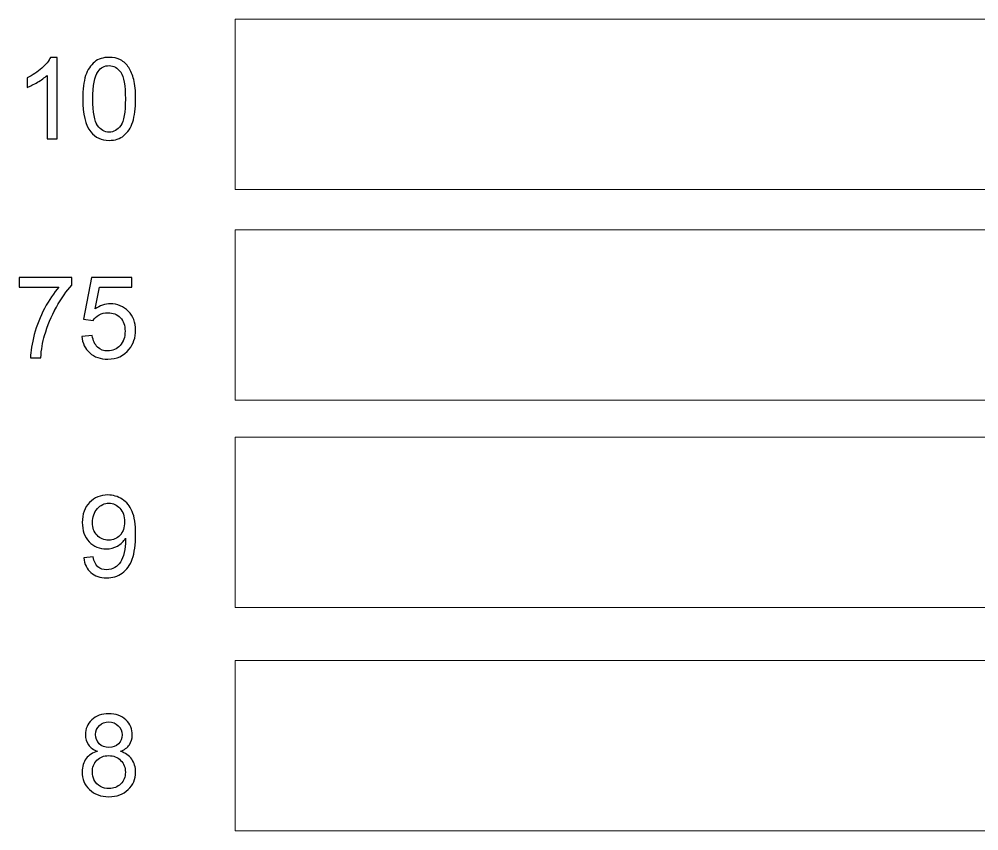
# Model space of a CAD drawing. Header units: millimetres. Extents: x -742 to 1487, y -1115 to 638.
# Drawn here: x 58.6 to 166, y -870 to -779.2 of the extents above; entities that cross this region are included whole.
import ezdxf

# ---------------------------------------------------------------- set-up
doc = ezdxf.new("R2010")
doc.units = ezdxf.units.MM
doc.layers.add('Layer 1', color=7, linetype='CONTINUOUS')

msp = doc.modelspace()

# ---------------------------------------------------------------- linework, layer by layer
at = {"layer": 'Layer 1', "color": 250, "lineweight": 9}
for points in [[(82.801, -798.298), (273.301, -798.298), (273.301, -779.248), (82.801, -779.248), (82.801, -798.298)], [(82.801, -821.848), (268.538, -821.848), (268.538, -802.798), (82.801, -802.798), (82.801, -821.848)], [(82.801, -845.043), (254.251, -845.043), (254.251, -825.993), (82.801, -825.993), (82.801, -845.043)], [(82.801, -870.023), (235.201, -870.023), (235.201, -850.973), (82.801, -850.973), (82.801, -870.023)]]:
    msp.add_lwpolyline(points, close=True, dxfattribs=at)
at = {"layer": 'Layer 1', "color": 250}
for points, knots in [([(62.878, -792.646), (62.878, -792.646), (61.76, -792.646), (61.76, -792.646), (61.76, -792.646), (61.76, -792.646), (61.76, -785.529), (61.76, -785.529), (61.76, -785.529), (61.491, -785.788), (61.138, -786.044), (60.702, -786.3), (60.702, -786.3), (60.266, -786.556), (59.872, -786.749), (59.525, -786.876), (59.525, -786.876), (59.525, -786.876), (59.525, -785.796), (59.525, -785.796), (59.525, -785.796), (60.149, -785.504), (60.696, -785.148), (61.163, -784.729), (61.163, -784.729), (61.631, -784.312), (61.963, -783.908), (62.158, -783.514), (62.158, -783.514), (62.158, -783.514), (62.878, -783.514), (62.878, -783.514), (62.878, -783.514), (62.878, -783.514), (62.878, -792.646), (62.878, -792.646)], [0, 0, 0, 0, 0.1, 0.1, 0.1, 0.1, 0.2, 0.2, 0.2, 0.2, 0.3, 0.3, 0.3, 0.3, 0.4, 0.4, 0.4, 0.4, 0.5, 0.5, 0.5, 0.5, 0.6, 0.6, 0.6, 0.6, 0.7, 0.7, 0.7, 0.7, 0.8, 0.8, 0.8, 0.8, 1, 1, 1, 1]), ([(65.75, -788.158), (65.75, -787.085), (65.86, -786.217), (66.08, -785.561), (66.08, -785.561), (66.303, -784.903), (66.631, -784.397), (67.067, -784.043), (67.067, -784.043), (67.501, -783.69), (68.049, -783.514), (68.709, -783.514), (68.709, -783.514), (69.196, -783.514), (69.624, -783.612), (69.994, -783.808), (69.994, -783.808), (70.362, -784.005), (70.667, -784.289), (70.904, -784.659), (70.904, -784.659), (71.141, -785.028), (71.328, -785.479), (71.463, -786.01), (71.463, -786.01), (71.601, -786.541), (71.668, -787.259), (71.668, -788.158), (71.668, -788.158), (71.668, -789.225), (71.558, -790.089), (71.34, -790.745), (71.34, -790.745), (71.122, -791.403), (70.794, -791.909), (70.358, -792.265), (70.358, -792.265), (69.924, -792.62), (69.374, -792.798), (68.709, -792.798), (68.709, -792.798), (67.835, -792.798), (67.147, -792.487), (66.648, -791.862), (66.648, -791.862), (66.049, -791.1), (65.75, -789.866), (65.75, -788.158)], [0, 0, 0, 0, 0.0769231, 0.0769231, 0.0769231, 0.0769231, 0.1538462, 0.1538462, 0.1538462, 0.1538462, 0.2307692, 0.2307692, 0.2307692, 0.2307692, 0.3076923, 0.3076923, 0.3076923, 0.3076923, 0.3846154, 0.3846154, 0.3846154, 0.3846154, 0.4615385, 0.4615385, 0.4615385, 0.4615385, 0.5384615, 0.5384615, 0.5384615, 0.5384615, 0.6153846, 0.6153846, 0.6153846, 0.6153846, 0.6923077, 0.6923077, 0.6923077, 0.6923077, 0.7692308, 0.7692308, 0.7692308, 0.7692308, 0.8461538, 0.8461538, 0.8461538, 0.8461538, 1, 1, 1, 1]), ([(66.893, -788.162), (66.893, -789.659), (67.067, -790.654), (67.416, -791.145), (67.416, -791.145), (67.765, -791.638), (68.197, -791.884), (68.709, -791.884), (68.709, -791.884), (69.221, -791.884), (69.653, -791.636), (70.003, -791.143), (70.003, -791.143), (70.352, -790.647), (70.525, -789.655), (70.525, -788.162), (70.525, -788.162), (70.525, -786.666), (70.352, -785.671), (70.003, -785.18), (70.003, -785.18), (69.655, -784.687), (69.219, -784.441), (68.697, -784.441), (68.697, -784.441), (68.184, -784.441), (67.774, -784.659), (67.467, -785.093), (67.467, -785.093), (67.084, -785.646), (66.893, -786.67), (66.893, -788.162)], [0, 0, 0, 0, 0.1111111, 0.1111111, 0.1111111, 0.1111111, 0.2222222, 0.2222222, 0.2222222, 0.2222222, 0.3333333, 0.3333333, 0.3333333, 0.3333333, 0.4444444, 0.4444444, 0.4444444, 0.4444444, 0.5555556, 0.5555556, 0.5555556, 0.5555556, 0.6666667, 0.6666667, 0.6666667, 0.6666667, 0.7777778, 0.7777778, 0.7777778, 0.7777778, 1, 1, 1, 1]), ([(58.649, -809.206), (58.649, -809.206), (58.649, -808.139), (58.649, -808.139), (58.649, -808.139), (58.649, -808.139), (64.529, -808.139), (64.529, -808.139), (64.529, -808.139), (64.529, -808.139), (64.529, -809.003), (64.529, -809.003), (64.529, -809.003), (63.951, -809.618), (63.375, -810.438), (62.808, -811.46), (62.808, -811.46), (62.239, -812.482), (61.8, -813.534), (61.489, -814.616), (61.489, -814.616), (61.267, -815.376), (61.123, -816.212), (61.062, -817.118), (61.062, -817.118), (61.062, -817.118), (59.919, -817.118), (59.919, -817.118), (59.919, -817.118), (59.931, -816.402), (60.071, -815.537), (60.34, -814.523), (60.34, -814.523), (60.609, -813.507), (60.992, -812.529), (61.494, -811.587), (61.494, -811.587), (61.995, -810.645), (62.529, -809.851), (63.094, -809.206), (63.094, -809.206), (63.094, -809.206), (58.649, -809.206), (58.649, -809.206)], [0, 0, 0, 0, 0.0833333, 0.0833333, 0.0833333, 0.0833333, 0.1666667, 0.1666667, 0.1666667, 0.1666667, 0.25, 0.25, 0.25, 0.25, 0.3333333, 0.3333333, 0.3333333, 0.3333333, 0.4166667, 0.4166667, 0.4166667, 0.4166667, 0.5, 0.5, 0.5, 0.5, 0.5833333, 0.5833333, 0.5833333, 0.5833333, 0.6666667, 0.6666667, 0.6666667, 0.6666667, 0.75, 0.75, 0.75, 0.75, 0.8333333, 0.8333333, 0.8333333, 0.8333333, 1, 1, 1, 1]), ([(65.649, -814.73), (65.649, -814.73), (66.817, -814.641), (66.817, -814.641), (66.817, -814.641), (66.904, -815.211), (67.105, -815.638), (67.418, -815.926), (67.418, -815.926), (67.731, -816.212), (68.114, -816.356), (68.565, -816.356), (68.565, -816.356), (69.109, -816.356), (69.564, -816.153), (69.935, -815.748), (69.935, -815.748), (70.303, -815.342), (70.487, -814.804), (70.487, -814.135), (70.487, -814.135), (70.487, -813.498), (70.312, -812.997), (69.958, -812.628), (69.958, -812.628), (69.605, -812.26), (69.137, -812.076), (68.555, -812.076), (68.555, -812.076), (68.193, -812.076), (67.869, -812.158), (67.581, -812.324), (67.581, -812.324), (67.295, -812.489), (67.071, -812.702), (66.906, -812.965), (66.906, -812.965), (66.906, -812.965), (65.852, -812.813), (65.852, -812.813), (65.852, -812.813), (65.852, -812.813), (66.728, -808.139), (66.728, -808.139), (66.728, -808.139), (66.728, -808.139), (71.237, -808.139), (71.237, -808.139), (71.237, -808.139), (71.237, -808.139), (71.237, -809.206), (71.237, -809.206), (71.237, -809.206), (71.237, -809.206), (67.619, -809.206), (67.619, -809.206), (67.619, -809.206), (67.619, -809.206), (67.134, -811.659), (67.134, -811.659), (67.134, -811.659), (67.678, -811.276), (68.25, -811.085), (68.847, -811.085), (68.847, -811.085), (69.638, -811.085), (70.307, -811.361), (70.851, -811.911), (70.851, -811.911), (71.395, -812.461), (71.668, -813.168), (71.668, -814.032), (71.668, -814.032), (71.668, -814.855), (71.429, -815.566), (70.951, -816.165), (70.951, -816.165), (70.369, -816.902), (69.573, -817.27), (68.565, -817.27), (68.565, -817.27), (67.74, -817.27), (67.067, -817.037), (66.544, -816.574), (66.544, -816.574), (66.021, -816.11), (65.723, -815.496), (65.649, -814.73)], [0, 0, 0, 0, 0.0434783, 0.0434783, 0.0434783, 0.0434783, 0.0869565, 0.0869565, 0.0869565, 0.0869565, 0.1304348, 0.1304348, 0.1304348, 0.1304348, 0.173913, 0.173913, 0.173913, 0.173913, 0.2173913, 0.2173913, 0.2173913, 0.2173913, 0.2608696, 0.2608696, 0.2608696, 0.2608696, 0.3043478, 0.3043478, 0.3043478, 0.3043478, 0.3478261, 0.3478261, 0.3478261, 0.3478261, 0.3913043, 0.3913043, 0.3913043, 0.3913043, 0.4347826, 0.4347826, 0.4347826, 0.4347826, 0.4782609, 0.4782609, 0.4782609, 0.4782609, 0.5217391, 0.5217391, 0.5217391, 0.5217391, 0.5652174, 0.5652174, 0.5652174, 0.5652174, 0.6086957, 0.6086957, 0.6086957, 0.6086957, 0.6521739, 0.6521739, 0.6521739, 0.6521739, 0.6956522, 0.6956522, 0.6956522, 0.6956522, 0.7391304, 0.7391304, 0.7391304, 0.7391304, 0.7826087, 0.7826087, 0.7826087, 0.7826087, 0.826087, 0.826087, 0.826087, 0.826087, 0.8695652, 0.8695652, 0.8695652, 0.8695652, 0.9130435, 0.9130435, 0.9130435, 0.9130435, 1, 1, 1, 1]), ([(65.864, -839.482), (65.864, -839.482), (66.931, -839.393), (66.931, -839.393), (66.931, -839.393), (67.022, -839.897), (67.196, -840.261), (67.452, -840.487), (67.452, -840.487), (67.708, -840.714), (68.036, -840.828), (68.438, -840.828), (68.438, -840.828), (68.781, -840.828), (69.082, -840.75), (69.342, -840.591), (69.342, -840.591), (69.602, -840.434), (69.814, -840.225), (69.977, -839.96), (69.977, -839.96), (70.14, -839.698), (70.278, -839.342), (70.39, -838.896), (70.39, -838.896), (70.502, -838.449), (70.557, -837.994), (70.557, -837.53), (70.557, -837.53), (70.557, -837.482), (70.555, -837.405), (70.551, -837.306), (70.551, -837.306), (70.329, -837.662), (70.024, -837.952), (69.638, -838.172), (69.638, -838.172), (69.253, -838.394), (68.834, -838.504), (68.385, -838.504), (68.385, -838.504), (67.634, -838.504), (66.999, -838.231), (66.478, -837.685), (66.478, -837.685), (65.96, -837.141), (65.699, -836.421), (65.699, -835.528), (65.699, -835.528), (65.699, -834.605), (65.97, -833.864), (66.514, -833.301), (66.514, -833.301), (67.056, -832.74), (67.736, -832.459), (68.555, -832.459), (68.555, -832.459), (69.143, -832.459), (69.683, -832.618), (70.174, -832.937), (70.174, -832.937), (70.663, -833.255), (71.033, -833.708), (71.287, -834.298), (71.287, -834.298), (71.541, -834.887), (71.668, -835.74), (71.668, -836.855), (71.668, -836.855), (71.668, -838.017), (71.543, -838.942), (71.292, -839.63), (71.292, -839.63), (71.04, -840.32), (70.663, -840.843), (70.166, -841.203), (70.166, -841.203), (69.668, -841.563), (69.086, -841.743), (68.417, -841.743), (68.417, -841.743), (67.706, -841.743), (67.126, -841.546), (66.675, -841.15), (66.675, -841.15), (66.226, -840.754), (65.955, -840.197), (65.864, -839.482)], [0, 0, 0, 0, 0.0434783, 0.0434783, 0.0434783, 0.0434783, 0.0869565, 0.0869565, 0.0869565, 0.0869565, 0.1304348, 0.1304348, 0.1304348, 0.1304348, 0.173913, 0.173913, 0.173913, 0.173913, 0.2173913, 0.2173913, 0.2173913, 0.2173913, 0.2608696, 0.2608696, 0.2608696, 0.2608696, 0.3043478, 0.3043478, 0.3043478, 0.3043478, 0.3478261, 0.3478261, 0.3478261, 0.3478261, 0.3913043, 0.3913043, 0.3913043, 0.3913043, 0.4347826, 0.4347826, 0.4347826, 0.4347826, 0.4782609, 0.4782609, 0.4782609, 0.4782609, 0.5217391, 0.5217391, 0.5217391, 0.5217391, 0.5652174, 0.5652174, 0.5652174, 0.5652174, 0.6086957, 0.6086957, 0.6086957, 0.6086957, 0.6521739, 0.6521739, 0.6521739, 0.6521739, 0.6956522, 0.6956522, 0.6956522, 0.6956522, 0.7391304, 0.7391304, 0.7391304, 0.7391304, 0.7826087, 0.7826087, 0.7826087, 0.7826087, 0.826087, 0.826087, 0.826087, 0.826087, 0.8695652, 0.8695652, 0.8695652, 0.8695652, 0.9130435, 0.9130435, 0.9130435, 0.9130435, 1, 1, 1, 1]), ([(70.424, -835.471), (70.424, -834.832), (70.254, -834.324), (69.916, -833.949), (69.916, -833.949), (69.579, -833.574), (69.169, -833.386), (68.686, -833.386), (68.686, -833.386), (68.186, -833.386), (67.755, -833.587), (67.391, -833.991), (67.391, -833.991), (67.024, -834.396), (66.842, -834.921), (66.842, -835.564), (66.842, -835.564), (66.842, -836.142), (67.016, -836.612), (67.361, -836.972), (67.361, -836.972), (67.708, -837.334), (68.14, -837.513), (68.654, -837.513), (68.654, -837.513), (69.171, -837.513), (69.594, -837.334), (69.926, -836.972), (69.926, -836.972), (70.259, -836.612), (70.424, -836.11), (70.424, -835.471)], [0, 0, 0, 0, 0.1111111, 0.1111111, 0.1111111, 0.1111111, 0.2222222, 0.2222222, 0.2222222, 0.2222222, 0.3333333, 0.3333333, 0.3333333, 0.3333333, 0.4444444, 0.4444444, 0.4444444, 0.4444444, 0.5555556, 0.5555556, 0.5555556, 0.5555556, 0.6666667, 0.6666667, 0.6666667, 0.6666667, 0.7777778, 0.7777778, 0.7777778, 0.7777778, 1, 1, 1, 1]), ([(67.42, -861.133), (66.957, -860.963), (66.614, -860.72), (66.389, -860.407), (66.389, -860.407), (66.167, -860.091), (66.055, -859.714), (66.055, -859.276), (66.055, -859.276), (66.055, -858.614), (66.292, -858.059), (66.766, -857.608), (66.766, -857.608), (67.242, -857.158), (67.873, -856.931), (68.663, -856.931), (68.663, -856.931), (69.454, -856.931), (70.094, -857.162), (70.576, -857.623), (70.576, -857.623), (71.059, -858.085), (71.3, -858.646), (71.3, -859.308), (71.3, -859.308), (71.3, -859.729), (71.19, -860.098), (70.97, -860.409), (70.97, -860.409), (70.75, -860.722), (70.415, -860.963), (69.964, -861.133), (69.964, -861.133), (70.521, -861.315), (70.942, -861.607), (71.232, -862.013), (71.232, -862.013), (71.522, -862.417), (71.668, -862.9), (71.668, -863.463), (71.668, -863.463), (71.668, -864.24), (71.393, -864.892), (70.845, -865.421), (70.845, -865.421), (70.295, -865.95), (69.573, -866.215), (68.678, -866.215), (68.678, -866.215), (67.782, -866.215), (67.06, -865.95), (66.51, -865.419), (66.51, -865.419), (65.962, -864.888), (65.687, -864.225), (65.687, -863.431), (65.687, -863.431), (65.687, -862.841), (65.837, -862.345), (66.138, -861.948), (66.138, -861.948), (66.438, -861.547), (66.866, -861.277), (67.42, -861.133)], [0, 0, 0, 0, 0.0588235, 0.0588235, 0.0588235, 0.0588235, 0.1176471, 0.1176471, 0.1176471, 0.1176471, 0.1764706, 0.1764706, 0.1764706, 0.1764706, 0.2352941, 0.2352941, 0.2352941, 0.2352941, 0.2941176, 0.2941176, 0.2941176, 0.2941176, 0.3529412, 0.3529412, 0.3529412, 0.3529412, 0.4117647, 0.4117647, 0.4117647, 0.4117647, 0.4705882, 0.4705882, 0.4705882, 0.4705882, 0.5294118, 0.5294118, 0.5294118, 0.5294118, 0.5882353, 0.5882353, 0.5882353, 0.5882353, 0.6470588, 0.6470588, 0.6470588, 0.6470588, 0.7058824, 0.7058824, 0.7058824, 0.7058824, 0.7647059, 0.7647059, 0.7647059, 0.7647059, 0.8235294, 0.8235294, 0.8235294, 0.8235294, 0.8823529, 0.8823529, 0.8823529, 0.8823529, 1, 1, 1, 1]), ([(67.198, -859.236), (67.198, -859.668), (67.336, -860.019), (67.609, -860.292), (67.609, -860.292), (67.884, -860.565), (68.244, -860.703), (68.69, -860.703), (68.69, -860.703), (69.124, -860.703), (69.475, -860.567), (69.749, -860.297), (69.749, -860.297), (70.022, -860.026), (70.157, -859.693), (70.157, -859.3), (70.157, -859.3), (70.157, -858.889), (70.017, -858.544), (69.736, -858.265), (69.736, -858.265), (69.456, -857.985), (69.103, -857.845), (68.678, -857.845), (68.678, -857.845), (68.248, -857.845), (67.894, -857.983), (67.615, -858.256), (67.615, -858.256), (67.338, -858.529), (67.198, -858.855), (67.198, -859.236)], [0, 0, 0, 0, 0.1111111, 0.1111111, 0.1111111, 0.1111111, 0.2222222, 0.2222222, 0.2222222, 0.2222222, 0.3333333, 0.3333333, 0.3333333, 0.3333333, 0.4444444, 0.4444444, 0.4444444, 0.4444444, 0.5555556, 0.5555556, 0.5555556, 0.5555556, 0.6666667, 0.6666667, 0.6666667, 0.6666667, 0.7777778, 0.7777778, 0.7777778, 0.7777778, 1, 1, 1, 1]), ([(66.83, -863.44), (66.83, -863.759), (66.904, -864.066), (67.052, -864.365), (67.052, -864.365), (67.2, -864.661), (67.424, -864.892), (67.725, -865.055), (67.725, -865.055), (68.023, -865.218), (68.345, -865.3), (68.686, -865.3), (68.686, -865.3), (69.224, -865.3), (69.664, -865.129), (70.009, -864.786), (70.009, -864.786), (70.354, -864.443), (70.525, -864.007), (70.525, -863.478), (70.525, -863.478), (70.525, -862.94), (70.348, -862.496), (69.994, -862.144), (69.994, -862.144), (69.638, -861.793), (69.19, -861.617), (68.65, -861.617), (68.65, -861.617), (68.121, -861.617), (67.687, -861.791), (67.344, -862.138), (67.344, -862.138), (67.001, -862.485), (66.83, -862.919), (66.83, -863.44)], [0, 0, 0, 0, 0.1, 0.1, 0.1, 0.1, 0.2, 0.2, 0.2, 0.2, 0.3, 0.3, 0.3, 0.3, 0.4, 0.4, 0.4, 0.4, 0.5, 0.5, 0.5, 0.5, 0.6, 0.6, 0.6, 0.6, 0.7, 0.7, 0.7, 0.7, 0.8, 0.8, 0.8, 0.8, 1, 1, 1, 1])]:
    msp.add_open_spline(points, degree=3, knots=knots, dxfattribs=at)
at = {"layer": 'Layer 1', "color": 250, "lineweight": 9}
for points, knots in [([(62.878, -792.646), (62.878, -792.646), (61.76, -792.646), (61.76, -792.646), (61.76, -792.646), (61.76, -792.646), (61.76, -785.529), (61.76, -785.529), (61.76, -785.529), (61.491, -785.788), (61.138, -786.044), (60.702, -786.3), (60.702, -786.3), (60.266, -786.556), (59.872, -786.749), (59.525, -786.876), (59.525, -786.876), (59.525, -786.876), (59.525, -785.796), (59.525, -785.796), (59.525, -785.796), (60.149, -785.504), (60.696, -785.148), (61.163, -784.729), (61.163, -784.729), (61.631, -784.312), (61.963, -783.908), (62.158, -783.514), (62.158, -783.514), (62.158, -783.514), (62.878, -783.514), (62.878, -783.514), (62.878, -783.514), (62.878, -783.514), (62.878, -792.646), (62.878, -792.646)], [0, 0, 0, 0, 0.1, 0.1, 0.1, 0.1, 0.2, 0.2, 0.2, 0.2, 0.3, 0.3, 0.3, 0.3, 0.4, 0.4, 0.4, 0.4, 0.5, 0.5, 0.5, 0.5, 0.6, 0.6, 0.6, 0.6, 0.7, 0.7, 0.7, 0.7, 0.8, 0.8, 0.8, 0.8, 1, 1, 1, 1]), ([(65.75, -788.158), (65.75, -787.085), (65.86, -786.217), (66.08, -785.561), (66.08, -785.561), (66.303, -784.903), (66.631, -784.397), (67.067, -784.043), (67.067, -784.043), (67.501, -783.69), (68.049, -783.514), (68.709, -783.514), (68.709, -783.514), (69.196, -783.514), (69.624, -783.612), (69.994, -783.808), (69.994, -783.808), (70.362, -784.005), (70.667, -784.289), (70.904, -784.659), (70.904, -784.659), (71.141, -785.028), (71.328, -785.479), (71.463, -786.01), (71.463, -786.01), (71.601, -786.541), (71.668, -787.259), (71.668, -788.158), (71.668, -788.158), (71.668, -789.225), (71.558, -790.089), (71.34, -790.745), (71.34, -790.745), (71.122, -791.403), (70.794, -791.909), (70.358, -792.265), (70.358, -792.265), (69.924, -792.62), (69.374, -792.798), (68.709, -792.798), (68.709, -792.798), (67.835, -792.798), (67.147, -792.487), (66.648, -791.862), (66.648, -791.862), (66.049, -791.1), (65.75, -789.866), (65.75, -788.158)], [0, 0, 0, 0, 0.0769231, 0.0769231, 0.0769231, 0.0769231, 0.1538462, 0.1538462, 0.1538462, 0.1538462, 0.2307692, 0.2307692, 0.2307692, 0.2307692, 0.3076923, 0.3076923, 0.3076923, 0.3076923, 0.3846154, 0.3846154, 0.3846154, 0.3846154, 0.4615385, 0.4615385, 0.4615385, 0.4615385, 0.5384615, 0.5384615, 0.5384615, 0.5384615, 0.6153846, 0.6153846, 0.6153846, 0.6153846, 0.6923077, 0.6923077, 0.6923077, 0.6923077, 0.7692308, 0.7692308, 0.7692308, 0.7692308, 0.8461538, 0.8461538, 0.8461538, 0.8461538, 1, 1, 1, 1]), ([(66.893, -788.162), (66.893, -789.659), (67.067, -790.654), (67.416, -791.145), (67.416, -791.145), (67.765, -791.638), (68.197, -791.884), (68.709, -791.884), (68.709, -791.884), (69.221, -791.884), (69.653, -791.636), (70.003, -791.143), (70.003, -791.143), (70.352, -790.647), (70.525, -789.655), (70.525, -788.162), (70.525, -788.162), (70.525, -786.666), (70.352, -785.671), (70.003, -785.18), (70.003, -785.18), (69.655, -784.687), (69.219, -784.441), (68.697, -784.441), (68.697, -784.441), (68.184, -784.441), (67.774, -784.659), (67.467, -785.093), (67.467, -785.093), (67.084, -785.646), (66.893, -786.67), (66.893, -788.162)], [0, 0, 0, 0, 0.1111111, 0.1111111, 0.1111111, 0.1111111, 0.2222222, 0.2222222, 0.2222222, 0.2222222, 0.3333333, 0.3333333, 0.3333333, 0.3333333, 0.4444444, 0.4444444, 0.4444444, 0.4444444, 0.5555556, 0.5555556, 0.5555556, 0.5555556, 0.6666667, 0.6666667, 0.6666667, 0.6666667, 0.7777778, 0.7777778, 0.7777778, 0.7777778, 1, 1, 1, 1]), ([(58.649, -809.206), (58.649, -809.206), (58.649, -808.139), (58.649, -808.139), (58.649, -808.139), (58.649, -808.139), (64.529, -808.139), (64.529, -808.139), (64.529, -808.139), (64.529, -808.139), (64.529, -809.003), (64.529, -809.003), (64.529, -809.003), (63.951, -809.618), (63.375, -810.438), (62.808, -811.46), (62.808, -811.46), (62.239, -812.482), (61.8, -813.534), (61.489, -814.616), (61.489, -814.616), (61.267, -815.376), (61.123, -816.212), (61.062, -817.118), (61.062, -817.118), (61.062, -817.118), (59.919, -817.118), (59.919, -817.118), (59.919, -817.118), (59.931, -816.402), (60.071, -815.537), (60.34, -814.523), (60.34, -814.523), (60.609, -813.507), (60.992, -812.529), (61.494, -811.587), (61.494, -811.587), (61.995, -810.645), (62.529, -809.851), (63.094, -809.206), (63.094, -809.206), (63.094, -809.206), (58.649, -809.206), (58.649, -809.206)], [0, 0, 0, 0, 0.0833333, 0.0833333, 0.0833333, 0.0833333, 0.1666667, 0.1666667, 0.1666667, 0.1666667, 0.25, 0.25, 0.25, 0.25, 0.3333333, 0.3333333, 0.3333333, 0.3333333, 0.4166667, 0.4166667, 0.4166667, 0.4166667, 0.5, 0.5, 0.5, 0.5, 0.5833333, 0.5833333, 0.5833333, 0.5833333, 0.6666667, 0.6666667, 0.6666667, 0.6666667, 0.75, 0.75, 0.75, 0.75, 0.8333333, 0.8333333, 0.8333333, 0.8333333, 1, 1, 1, 1]), ([(65.649, -814.73), (65.649, -814.73), (66.817, -814.641), (66.817, -814.641), (66.817, -814.641), (66.904, -815.211), (67.105, -815.638), (67.418, -815.926), (67.418, -815.926), (67.731, -816.212), (68.114, -816.356), (68.565, -816.356), (68.565, -816.356), (69.109, -816.356), (69.564, -816.153), (69.935, -815.748), (69.935, -815.748), (70.303, -815.342), (70.487, -814.804), (70.487, -814.135), (70.487, -814.135), (70.487, -813.498), (70.312, -812.997), (69.958, -812.628), (69.958, -812.628), (69.605, -812.26), (69.137, -812.076), (68.555, -812.076), (68.555, -812.076), (68.193, -812.076), (67.869, -812.158), (67.581, -812.324), (67.581, -812.324), (67.295, -812.489), (67.071, -812.702), (66.906, -812.965), (66.906, -812.965), (66.906, -812.965), (65.852, -812.813), (65.852, -812.813), (65.852, -812.813), (65.852, -812.813), (66.728, -808.139), (66.728, -808.139), (66.728, -808.139), (66.728, -808.139), (71.237, -808.139), (71.237, -808.139), (71.237, -808.139), (71.237, -808.139), (71.237, -809.206), (71.237, -809.206), (71.237, -809.206), (71.237, -809.206), (67.619, -809.206), (67.619, -809.206), (67.619, -809.206), (67.619, -809.206), (67.134, -811.659), (67.134, -811.659), (67.134, -811.659), (67.678, -811.276), (68.25, -811.085), (68.847, -811.085), (68.847, -811.085), (69.638, -811.085), (70.307, -811.361), (70.851, -811.911), (70.851, -811.911), (71.395, -812.461), (71.668, -813.168), (71.668, -814.032), (71.668, -814.032), (71.668, -814.855), (71.429, -815.566), (70.951, -816.165), (70.951, -816.165), (70.369, -816.902), (69.573, -817.27), (68.565, -817.27), (68.565, -817.27), (67.74, -817.27), (67.067, -817.037), (66.544, -816.574), (66.544, -816.574), (66.021, -816.11), (65.723, -815.496), (65.649, -814.73)], [0, 0, 0, 0, 0.0434783, 0.0434783, 0.0434783, 0.0434783, 0.0869565, 0.0869565, 0.0869565, 0.0869565, 0.1304348, 0.1304348, 0.1304348, 0.1304348, 0.173913, 0.173913, 0.173913, 0.173913, 0.2173913, 0.2173913, 0.2173913, 0.2173913, 0.2608696, 0.2608696, 0.2608696, 0.2608696, 0.3043478, 0.3043478, 0.3043478, 0.3043478, 0.3478261, 0.3478261, 0.3478261, 0.3478261, 0.3913043, 0.3913043, 0.3913043, 0.3913043, 0.4347826, 0.4347826, 0.4347826, 0.4347826, 0.4782609, 0.4782609, 0.4782609, 0.4782609, 0.5217391, 0.5217391, 0.5217391, 0.5217391, 0.5652174, 0.5652174, 0.5652174, 0.5652174, 0.6086957, 0.6086957, 0.6086957, 0.6086957, 0.6521739, 0.6521739, 0.6521739, 0.6521739, 0.6956522, 0.6956522, 0.6956522, 0.6956522, 0.7391304, 0.7391304, 0.7391304, 0.7391304, 0.7826087, 0.7826087, 0.7826087, 0.7826087, 0.826087, 0.826087, 0.826087, 0.826087, 0.8695652, 0.8695652, 0.8695652, 0.8695652, 0.9130435, 0.9130435, 0.9130435, 0.9130435, 1, 1, 1, 1]), ([(65.864, -839.482), (65.864, -839.482), (66.931, -839.393), (66.931, -839.393), (66.931, -839.393), (67.022, -839.897), (67.196, -840.261), (67.452, -840.487), (67.452, -840.487), (67.708, -840.714), (68.036, -840.828), (68.438, -840.828), (68.438, -840.828), (68.781, -840.828), (69.082, -840.75), (69.342, -840.591), (69.342, -840.591), (69.602, -840.434), (69.814, -840.225), (69.977, -839.96), (69.977, -839.96), (70.14, -839.698), (70.278, -839.342), (70.39, -838.896), (70.39, -838.896), (70.502, -838.449), (70.557, -837.994), (70.557, -837.53), (70.557, -837.53), (70.557, -837.482), (70.555, -837.405), (70.551, -837.306), (70.551, -837.306), (70.329, -837.662), (70.024, -837.952), (69.638, -838.172), (69.638, -838.172), (69.253, -838.394), (68.834, -838.504), (68.385, -838.504), (68.385, -838.504), (67.634, -838.504), (66.999, -838.231), (66.478, -837.685), (66.478, -837.685), (65.96, -837.141), (65.699, -836.421), (65.699, -835.528), (65.699, -835.528), (65.699, -834.605), (65.97, -833.864), (66.514, -833.301), (66.514, -833.301), (67.056, -832.74), (67.736, -832.459), (68.555, -832.459), (68.555, -832.459), (69.143, -832.459), (69.683, -832.618), (70.174, -832.937), (70.174, -832.937), (70.663, -833.255), (71.033, -833.708), (71.287, -834.298), (71.287, -834.298), (71.541, -834.887), (71.668, -835.74), (71.668, -836.855), (71.668, -836.855), (71.668, -838.017), (71.543, -838.942), (71.292, -839.63), (71.292, -839.63), (71.04, -840.32), (70.663, -840.843), (70.166, -841.203), (70.166, -841.203), (69.668, -841.563), (69.086, -841.743), (68.417, -841.743), (68.417, -841.743), (67.706, -841.743), (67.126, -841.546), (66.675, -841.15), (66.675, -841.15), (66.226, -840.754), (65.955, -840.197), (65.864, -839.482)], [0, 0, 0, 0, 0.0434783, 0.0434783, 0.0434783, 0.0434783, 0.0869565, 0.0869565, 0.0869565, 0.0869565, 0.1304348, 0.1304348, 0.1304348, 0.1304348, 0.173913, 0.173913, 0.173913, 0.173913, 0.2173913, 0.2173913, 0.2173913, 0.2173913, 0.2608696, 0.2608696, 0.2608696, 0.2608696, 0.3043478, 0.3043478, 0.3043478, 0.3043478, 0.3478261, 0.3478261, 0.3478261, 0.3478261, 0.3913043, 0.3913043, 0.3913043, 0.3913043, 0.4347826, 0.4347826, 0.4347826, 0.4347826, 0.4782609, 0.4782609, 0.4782609, 0.4782609, 0.5217391, 0.5217391, 0.5217391, 0.5217391, 0.5652174, 0.5652174, 0.5652174, 0.5652174, 0.6086957, 0.6086957, 0.6086957, 0.6086957, 0.6521739, 0.6521739, 0.6521739, 0.6521739, 0.6956522, 0.6956522, 0.6956522, 0.6956522, 0.7391304, 0.7391304, 0.7391304, 0.7391304, 0.7826087, 0.7826087, 0.7826087, 0.7826087, 0.826087, 0.826087, 0.826087, 0.826087, 0.8695652, 0.8695652, 0.8695652, 0.8695652, 0.9130435, 0.9130435, 0.9130435, 0.9130435, 1, 1, 1, 1]), ([(70.424, -835.471), (70.424, -834.832), (70.254, -834.324), (69.916, -833.949), (69.916, -833.949), (69.579, -833.574), (69.169, -833.386), (68.686, -833.386), (68.686, -833.386), (68.186, -833.386), (67.755, -833.587), (67.391, -833.991), (67.391, -833.991), (67.024, -834.396), (66.842, -834.921), (66.842, -835.564), (66.842, -835.564), (66.842, -836.142), (67.016, -836.612), (67.361, -836.972), (67.361, -836.972), (67.708, -837.334), (68.14, -837.513), (68.654, -837.513), (68.654, -837.513), (69.171, -837.513), (69.594, -837.334), (69.926, -836.972), (69.926, -836.972), (70.259, -836.612), (70.424, -836.11), (70.424, -835.471)], [0, 0, 0, 0, 0.1111111, 0.1111111, 0.1111111, 0.1111111, 0.2222222, 0.2222222, 0.2222222, 0.2222222, 0.3333333, 0.3333333, 0.3333333, 0.3333333, 0.4444444, 0.4444444, 0.4444444, 0.4444444, 0.5555556, 0.5555556, 0.5555556, 0.5555556, 0.6666667, 0.6666667, 0.6666667, 0.6666667, 0.7777778, 0.7777778, 0.7777778, 0.7777778, 1, 1, 1, 1]), ([(67.42, -861.133), (66.957, -860.963), (66.614, -860.72), (66.389, -860.407), (66.389, -860.407), (66.167, -860.091), (66.055, -859.714), (66.055, -859.276), (66.055, -859.276), (66.055, -858.614), (66.292, -858.059), (66.766, -857.608), (66.766, -857.608), (67.242, -857.158), (67.873, -856.931), (68.663, -856.931), (68.663, -856.931), (69.454, -856.931), (70.094, -857.162), (70.576, -857.623), (70.576, -857.623), (71.059, -858.085), (71.3, -858.646), (71.3, -859.308), (71.3, -859.308), (71.3, -859.729), (71.19, -860.098), (70.97, -860.409), (70.97, -860.409), (70.75, -860.722), (70.415, -860.963), (69.964, -861.133), (69.964, -861.133), (70.521, -861.315), (70.942, -861.607), (71.232, -862.013), (71.232, -862.013), (71.522, -862.417), (71.668, -862.9), (71.668, -863.463), (71.668, -863.463), (71.668, -864.24), (71.393, -864.892), (70.845, -865.421), (70.845, -865.421), (70.295, -865.95), (69.573, -866.215), (68.678, -866.215), (68.678, -866.215), (67.782, -866.215), (67.06, -865.95), (66.51, -865.419), (66.51, -865.419), (65.962, -864.888), (65.687, -864.225), (65.687, -863.431), (65.687, -863.431), (65.687, -862.841), (65.837, -862.345), (66.138, -861.948), (66.138, -861.948), (66.438, -861.547), (66.866, -861.277), (67.42, -861.133)], [0, 0, 0, 0, 0.0588235, 0.0588235, 0.0588235, 0.0588235, 0.1176471, 0.1176471, 0.1176471, 0.1176471, 0.1764706, 0.1764706, 0.1764706, 0.1764706, 0.2352941, 0.2352941, 0.2352941, 0.2352941, 0.2941176, 0.2941176, 0.2941176, 0.2941176, 0.3529412, 0.3529412, 0.3529412, 0.3529412, 0.4117647, 0.4117647, 0.4117647, 0.4117647, 0.4705882, 0.4705882, 0.4705882, 0.4705882, 0.5294118, 0.5294118, 0.5294118, 0.5294118, 0.5882353, 0.5882353, 0.5882353, 0.5882353, 0.6470588, 0.6470588, 0.6470588, 0.6470588, 0.7058824, 0.7058824, 0.7058824, 0.7058824, 0.7647059, 0.7647059, 0.7647059, 0.7647059, 0.8235294, 0.8235294, 0.8235294, 0.8235294, 0.8823529, 0.8823529, 0.8823529, 0.8823529, 1, 1, 1, 1]), ([(67.198, -859.236), (67.198, -859.668), (67.336, -860.019), (67.609, -860.292), (67.609, -860.292), (67.884, -860.565), (68.244, -860.703), (68.69, -860.703), (68.69, -860.703), (69.124, -860.703), (69.475, -860.567), (69.749, -860.297), (69.749, -860.297), (70.022, -860.026), (70.157, -859.693), (70.157, -859.3), (70.157, -859.3), (70.157, -858.889), (70.017, -858.544), (69.736, -858.265), (69.736, -858.265), (69.456, -857.985), (69.103, -857.845), (68.678, -857.845), (68.678, -857.845), (68.248, -857.845), (67.894, -857.983), (67.615, -858.256), (67.615, -858.256), (67.338, -858.529), (67.198, -858.855), (67.198, -859.236)], [0, 0, 0, 0, 0.1111111, 0.1111111, 0.1111111, 0.1111111, 0.2222222, 0.2222222, 0.2222222, 0.2222222, 0.3333333, 0.3333333, 0.3333333, 0.3333333, 0.4444444, 0.4444444, 0.4444444, 0.4444444, 0.5555556, 0.5555556, 0.5555556, 0.5555556, 0.6666667, 0.6666667, 0.6666667, 0.6666667, 0.7777778, 0.7777778, 0.7777778, 0.7777778, 1, 1, 1, 1]), ([(66.83, -863.44), (66.83, -863.759), (66.904, -864.066), (67.052, -864.365), (67.052, -864.365), (67.2, -864.661), (67.424, -864.892), (67.725, -865.055), (67.725, -865.055), (68.023, -865.218), (68.345, -865.3), (68.686, -865.3), (68.686, -865.3), (69.224, -865.3), (69.664, -865.129), (70.009, -864.786), (70.009, -864.786), (70.354, -864.443), (70.525, -864.007), (70.525, -863.478), (70.525, -863.478), (70.525, -862.94), (70.348, -862.496), (69.994, -862.144), (69.994, -862.144), (69.638, -861.793), (69.19, -861.617), (68.65, -861.617), (68.65, -861.617), (68.121, -861.617), (67.687, -861.791), (67.344, -862.138), (67.344, -862.138), (67.001, -862.485), (66.83, -862.919), (66.83, -863.44)], [0, 0, 0, 0, 0.1, 0.1, 0.1, 0.1, 0.2, 0.2, 0.2, 0.2, 0.3, 0.3, 0.3, 0.3, 0.4, 0.4, 0.4, 0.4, 0.5, 0.5, 0.5, 0.5, 0.6, 0.6, 0.6, 0.6, 0.7, 0.7, 0.7, 0.7, 0.8, 0.8, 0.8, 0.8, 1, 1, 1, 1])]:
    msp.add_open_spline(points, degree=3, knots=knots, dxfattribs=at)

doc.saveas('drawing.dxf')
